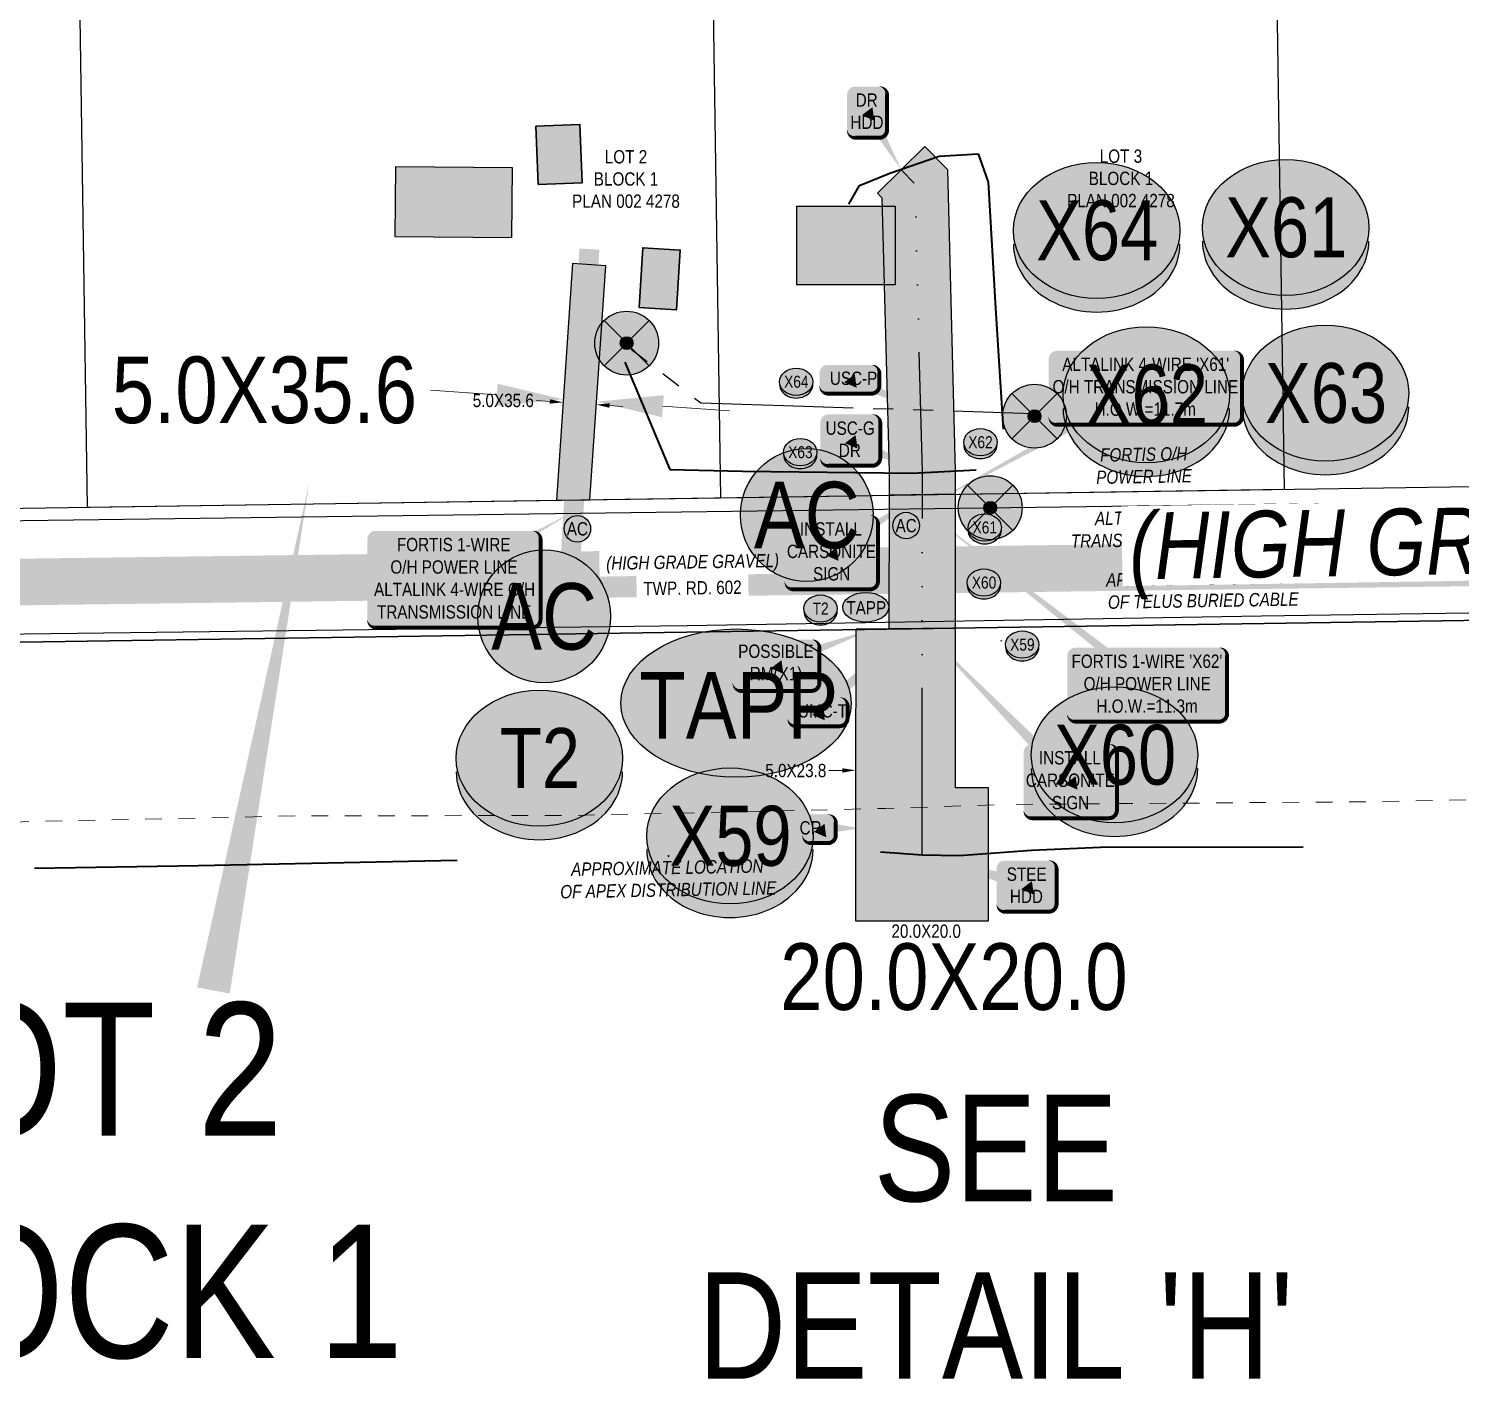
# Model space of a CAD drawing. Extents: x 72365 to 80261, y 6000112 to 6008999.
# Drawn here: x 77596.5 to 77811.6, y 6001819.6 to 6002022.7 of the extents above; entities that cross this region are included whole.
import ezdxf
from ezdxf.enums import TextEntityAlignment as Align

# ---------------------------------------------------------------- set-up
doc = ezdxf.new("R2010")
doc.units = 0
doc.header["$LTSCALE"] = 5
doc.header["$PDSIZE"] = 2.5
for name, pattern in [('COOP2', [10, 5, -1, 0, -1, 0, -1, 0, -1, 0, -1]), ('DASHDOT', [25.4, 12.7, -6.35, 0, -6.35]), ('foc-ABD', [1, 0.5, -0.5]), ('POWERLINE5', [7.8, 2.4, -0.6, 0.6, -0.6, 0.6, -0.6, 2.4])]:
    doc.linetypes.add(name, pattern=pattern)
doc.layers.get('Defpoints').update_dxf_attribs({"color": 9})
for name, color, linetype in [('AS-POWER', 104, 'foc-POWER'), ('AS-POWER-EXISTING', 72, 'POWERLINE5'), ('AS-POWER-EXISTING-PP', 72, 'Continuous'), ('AS-POWER-EXISTING-PP-1000', 72, 'Continuous'), ('AS-POWER-T-1000', 104, 'Continuous'), ('AS-RESIDENCE', 14, 'Continuous'), ('AS-ROADS', 254, 'Continuous'), ('AS-TELEPHONE', 224, 'foc-TEL'), ('AS-TELEPHONE-T-1000', 224, 'Continuous'), ('C-SYMBOL', 7, 'Continuous'), ('CG-NOTES', 7, 'Continuous'), ('CG-NOTES-1000', 7, 'Continuous'), ('DETAIL-T', 7, 'Continuous'), ('L-ROAD-T-1000', 7, 'Continuous'), ('L-SEC', 7, 'Continuous'), ('L-TITLEDB', 4, 'Continuous'), ('L-TITLEDB-T-1000', 4, 'Continuous'), ('P-APEX RECON PAY ITEMS-1000', 240, 'Continuous'), ('P-APEX RECON-10m BUFFER', 51, 'COOP2'), ('P-APEX RECON-URBAN', 30, 'COOP2'), ('P-APEX RECON-WORK AREA', 104, 'Continuous'), ('P-CROSSINGS', 250, 'Continuous'), ('P-CROSSINGS-1000', 250, 'Continuous')]:
    doc.layers.add(name, color=color, linetype=linetype)
for name, color, linetype, lineweight in [('AS-RECON EXISTING', 151, 'DASHDOT', 40), ('EXISTING PIPE ABD', 113, 'foc-ABD', 13), ('P-APEX RECON-TWS-T', 104, 'Continuous', 9), ('P-APEX RECON-TWS-T-1000', 104, 'Continuous', 9), ('T-TEXT', 48, 'Continuous', 18), ('T-TEXT-1000', 48, 'Continuous', 18)]:
    doc.layers.add(name, color=color, linetype=linetype, lineweight=lineweight)
for name, color, linetype, true_color in [('AS-RECON EXISTING-T-1000', 7, 'Continuous', 0x7abdff), ('AS-STRUCTURE-H', 7, 'Continuous', 0xa8a8a8), ('P-APEX RECON-TO BE DRILLED-H', 7, 'Continuous', 0xffafe1)]:
    doc.layers.add(name, color=color, linetype=linetype, true_color=true_color)
doc.layers.add('AS-STRUCTURE', color=7, linetype='Continuous', lineweight=30, true_color=0x595959)
doc.styles.add('1.8', font='ARIALN.TTF', dxfattribs={"height": 2})
doc.styles.add('100L', font='ARIALN.TTF', dxfattribs={"height": 2})
doc.styles.add('175L', font='ARIALN.TTF', dxfattribs={"height": 20})
doc.styles.add('80', font='ARIALN.TTF', dxfattribs={"height": 10})
doc.styles.add('80CG', font='ARIALN.TTF', dxfattribs={"height": 10})
doc.styles.add('80L', font='ARIALN.TTF', dxfattribs={"height": 10})
doc.styles.add('80LS', font='ARIALNI.TTF', dxfattribs={"height": 10})
doc.styles.add('Crossing', font='ARIALN.TTF', dxfattribs={"height": 10})
doc.styles.add('foc-LtypeFont', font='ARIALN.TTF', dxfattribs={"height": 7.35})
doc.linetypes.add('foc-POWER', pattern='A,6,-1,["P",foc-LtypeFont,S=0.2,R=0,X=-0.625,Y=-0.75],-1.24,4', length=12.24)
doc.linetypes.add('foc-TEL', pattern='A,2,-1,["T",foc-LtypeFont,S=0.2,R=0,X=-0.425,Y=-0.75],-1.24,8', length=12.24)
doc.dimstyles.new('Compass 1 000', dxfattribs={"dimtxt": 1.8, "dimasz": 2, "dimexe": 0.2, "dimexo": 0.0625, "dimgap": 0.5, "dimtad": 0, "dimtih": 1, "dimtoh": 1, "dimzin": 0, "dimdsep": 46, "dimtxsty": '1.8', "dimcen": 0.1, "dimse1": 1, "dimse2": 1, "dimclrd": 256, "dimclrt": 256, "dimaunit": 1, "dimadec": 4, "dimazin": 0, "dimtfac": 0.06, "dimtofl": 0, "dimtmove": 0, "dimatfit": 0, "dimfxl": 0.2, "dimtolj": 1, "dimtzin": 0, "dimlwd": -1, "dimarcsym": 0})
doc.dimstyles.new('Compass 5 000', dxfattribs={"dimscale": 5, "dimtxt": 9, "dimasz": 2, "dimexe": 0.2, "dimexo": 0.0625, "dimgap": 0.5, "dimtad": 0, "dimtih": 1, "dimtoh": 1, "dimzin": 0, "dimdsep": 46, "dimtxsty": '80CG', "dimcen": 0.1, "dimse1": 1, "dimse2": 1, "dimclrd": 256, "dimclrt": 256, "dimaunit": 1, "dimadec": 4, "dimazin": 0, "dimtfac": 0.06, "dimtofl": 0, "dimtmove": 0, "dimatfit": 1, "dimfxl": 0.2, "dimtolj": 1, "dimtzin": 0, "dimlwd": -1, "dimarcsym": 0})

# ---------------------------------------------------------------- blocks, each defined once
blk = doc.blocks.new('POWERPOLE')
h = blk.add_hatch(color=255)
edge = h.paths.add_edge_path()
edge.add_arc((0, 0), 0.96, 0, 360)
at = {"linetype": 'Continuous'}
for p, q in [((0.679, -0.679), (-0.679, 0.679)), ((-0.679, -0.679), (0.679, 0.679))]:
    blk.add_line(p, q, dxfattribs=at)
blk.add_circle((0, 0), 0.96, dxfattribs=at)
blk = doc.blocks.new('*U446')
h = blk.add_hatch(color=255)
edge = h.paths.add_edge_path()
edge.add_line((-54, -28.5), (54, -28.5))
edge.add_arc((54, -22.5), 6, 270, 360)
edge.add_line((60, -22.5), (60, 21))
edge.add_arc((54, 21), 6, 0, 90)
edge.add_line((54, 27), (-54, 27))
edge.add_arc((-54, 21), 6, 90, 180)
edge.add_line((-60, 21), (-60, -22.5))
edge.add_arc((-54, -22.5), 6, 180, 270)
at = {"color": 104, "flags": 128}
blk.add_lwpolyline([(-168.8, 131.4, 0, 7.5, 0), (0, 0, 0, 0, 0)], format="xyseb", dxfattribs=at)
blk.add_lwpolyline([(-54, -28.5, 3, 3, 0), (54, -28.5, 3, 3, 0.414214), (60, -22.5, 3, 3, 0), (60, 21, 3, 0, 0.414214), (54, 27, 0, 0, 0), (-54, 27, 0, 0, 0.414214), (-60, 21, 0, 0, 0), (-60, -22.5, 0, 3, 0.414214)], format="xyseb", close=True, dxfattribs=at)
at = {"color": 104, "style": '80'}
blk.add_attdef('ENTER_TEXT_001', (-26.8, -4.9), '', height=10, dxfattribs=at)
blk = doc.blocks.new('*U1018')
at = {"true_color": 0xffffa8}
h = blk.add_hatch(color=51, dxfattribs=at)
edge = h.paths.add_edge_path()
edge.add_line((-9, -20), (9, -20))
edge.add_arc((9, -14), 6, 270, 360)
edge.add_line((15, -14), (15, 12.5))
edge.add_arc((9, 12.5), 6, 0, 90)
edge.add_line((9, 18.5), (-9, 18.5))
edge.add_arc((-9, 12.5), 6, 90, 180)
edge.add_line((-15, 12.5), (-15, -14))
edge.add_arc((-9, -14), 6, 180, 270)
at = {"color": 240, "flags": 128}
blk.add_lwpolyline([(-9, -20, 3, 3, 0), (9, -20, 3, 3, 0.414214), (15, -14, 3, 3, 0), (15, 12.5, 3, 0, 0.414214), (9, 18.5, 0, 0, 0), (-9, 18.5, 0, 0, 0.414214), (-15, 12.5, 0, 0, 0), (-15, -14, 0, 3, 0.414214)], format="xyseb", close=True, dxfattribs=at)
for points in [[(25.6, -44, 0, 10, 0), (0, 0, 5, 5, 0)], [(5.4, -7.1, 0, 10, 0), (0, 0, 5, 5, 0)]]:
    blk.add_lwpolyline(points, format="xyseb", dxfattribs=at)
at = {"color": 4, "style": '80'}
blk.add_attdef('OTHER_001', (-14.7, -5), '', height=10, dxfattribs=at)
blk = doc.blocks.new('*D1017')
at = {"layer": 'Defpoints', "color": 0, "transparency": 16777216}
for p in [(77676.83, 6001967.01), (77676.86, 6001967.38), (77681.84, 6001967.04)]:
    blk.add_point(p, dxfattribs=at)
at = {"layer": 'P-APEX RECON-TWS-T', "transparency": 16777216}
for p, q in [((77666.85, 6001967.69), (77656.88, 6001968.37)), ((77691.79, 6001965.98), (77701.77, 6001965.3))]:
    blk.add_line(p, q, dxfattribs=at)
for points in [[(77666.97, 6001969.35), (77666.74, 6001966.03), (77676.83, 6001967.01)], [(77691.91, 6001967.64), (77691.68, 6001964.32), (77681.82, 6001966.66)]]:
    blk.add_solid(points, dxfattribs=at)
at = {"layer": 'P-APEX RECON-TWS-T', "transparency": 16777216, "insert": (77631.95, 6001968.37), "char_height": 10, "attachment_point": 5, "style": '80CG'}
blk.add_mtext('\\A1;5.0X35.6', dxfattribs=at)
blk = doc.blocks.new('*U1019')
at = {"true_color": 0xffffa8}
h = blk.add_hatch(color=51, dxfattribs=at)
edge = h.paths.add_edge_path()
edge.add_line((-16.5, -20), (16.5, -20))
edge.add_arc((16.5, -14), 6, 270, 360)
edge.add_line((22.5, -14), (22.5, 12.5))
edge.add_arc((16.5, 12.5), 6, 0, 90)
edge.add_line((16.5, 18.5), (-16.5, 18.5))
edge.add_arc((-16.5, 12.5), 6, 90, 180)
edge.add_line((-22.5, 12.5), (-22.5, -14))
edge.add_arc((-16.5, -14), 6, 180, 270)
at = {"color": 240, "flags": 128}
blk.add_lwpolyline([(-16.5, -20, 3, 3, 0), (16.5, -20, 3, 3, 0.414214), (22.5, -14, 3, 3, 0), (22.5, 12.5, 3, 0, 0.414214), (16.5, 18.5, 0, 0, 0), (-16.5, 18.5, 0, 0, 0.414214), (-22.5, 12.5, 0, 0, 0), (-22.5, -14, 0, 3, 0.414214)], format="xyseb", close=True, dxfattribs=at)
for points in [[(54.1, -25.1, 0, 10, 0), (0, 0, 5, 5, 0)], [(5.4, -7.1, 0, 10, 0), (0, 0, 5, 5, 0)]]:
    blk.add_lwpolyline(points, format="xyseb", dxfattribs=at)
at = {"color": 4, "style": '80'}
blk.add_attdef('OTHER_001', (-14.7, -5), '', height=10, dxfattribs=at)
blk = doc.blocks.new('*U1020')
at = {"true_color": 0xffffa8}
h = blk.add_hatch(color=51, dxfattribs=at)
edge = h.paths.add_edge_path()
edge.add_line((-16.5, -11.5), (16.5, -11.5))
edge.add_arc((16.5, -5.5), 6, 270, 360)
edge.add_line((22.5, -5.5), (22.5, 4))
edge.add_arc((16.5, 4), 6, 0, 90)
edge.add_line((16.5, 10), (-16.5, 10))
edge.add_arc((-16.5, 4), 6, 90, 180)
edge.add_line((-22.5, 4), (-22.5, -5.5))
edge.add_arc((-16.5, -5.5), 6, 180, 270)
at = {"color": 240, "flags": 128}
blk.add_lwpolyline([(-16.5, -11.5, 3, 3, 0), (16.5, -11.5, 3, 3, 0.414214), (22.5, -5.5, 3, 3, 0), (22.5, 4, 3, 0, 0.414214), (16.5, 10, 0, 0, 0), (-16.5, 10, 0, 0, 0.414214), (-22.5, 4, 0, 0, 0), (-22.5, -5.5, 0, 3, 0.414214)], format="xyseb", close=True, dxfattribs=at)
for points in [[(53.6, -24, 0, 10, 0), (0, 0, 5, 5, 0)], [(5.4, -7.1, 0, 10, 0), (0, 0, 5, 5, 0)]]:
    blk.add_lwpolyline(points, format="xyseb", dxfattribs=at)
at = {"color": 4, "style": '80'}
blk.add_attdef('OTHER_001', (-14.7, -5), '', height=10, dxfattribs=at)
blk = doc.blocks.new('*U1021')
at = {"true_color": 0xffffa8}
h = blk.add_hatch(color=51, dxfattribs=at)
edge = h.paths.add_edge_path()
edge.add_line((-29, -28.5), (29, -28.5))
edge.add_arc((29, -22.5), 6, 270, 360)
edge.add_line((35, -22.5), (35, 21))
edge.add_arc((29, 21), 6, 0, 90)
edge.add_line((29, 27), (-29, 27))
edge.add_arc((-29, 21), 6, 90, 180)
edge.add_line((-35, 21), (-35, -22.5))
edge.add_arc((-29, -22.5), 6, 180, 270)
at = {"color": 240, "flags": 128}
for points in [[(68.3, 42.5, 0, 10, 0), (0, 0, 5, 5, 0)], [(5.4, -7.1, 0, 10, 0), (0, 0, 5, 5, 0)]]:
    blk.add_lwpolyline(points, format="xyseb", dxfattribs=at)
blk.add_lwpolyline([(-29, -28.5, 3, 3, 0), (29, -28.5, 3, 3, 0.414214), (35, -22.5, 3, 3, 0), (35, 21, 3, 0, 0.414214), (29, 27, 0, 0, 0), (-29, 27, 0, 0, 0.414214), (-35, 21, 0, 0, 0), (-35, -22.5, 0, 3, 0.414214)], format="xyseb", close=True, dxfattribs=at)
at = {"color": 4, "style": '80'}
blk.add_attdef('OTHER_001', (-14.7, -5), '', height=10, dxfattribs=at)
blk = doc.blocks.new('Access_Point')
h = blk.add_hatch(color=255)
h.dxf.hatch_style = 1
edge = h.paths.add_edge_path()
edge.add_arc((0, 0), 9.99, 0, 360)
at = {"color": 170}
blk.add_circle((0, 0), 9.99, dxfattribs=at)
at = {"color": 170, "style": '175L'}
blk.add_text('AC', height=10, dxfattribs=at).set_placement((0, 0), align=Align.MIDDLE_CENTER)
blk = doc.blocks.new('*U1022')
at = {"true_color": 0xffffa8}
h = blk.add_hatch(color=51, dxfattribs=at)
edge = h.paths.add_edge_path()
edge.add_line((-26.5, -20), (26.5, -20))
edge.add_arc((26.5, -14), 6, 270, 360)
edge.add_line((32.5, -14), (32.5, 12.5))
edge.add_arc((26.5, 12.5), 6, 0, 90)
edge.add_line((26.5, 18.5), (-26.5, 18.5))
edge.add_arc((-26.5, 12.5), 6, 90, 180)
edge.add_line((-32.5, 12.5), (-32.5, -14))
edge.add_arc((-26.5, -14), 6, 180, 270)
at = {"color": 240, "flags": 128}
for points in [[(72.9, 26.5, 0, 10, 0), (0, 0, 5, 5, 0)], [(5.4, -7.1, 0, 10, 0), (0, 0, 5, 5, 0)]]:
    blk.add_lwpolyline(points, format="xyseb", dxfattribs=at)
blk.add_lwpolyline([(-26.5, -20, 3, 3, 0), (26.5, -20, 3, 3, 0.414214), (32.5, -14, 3, 3, 0), (32.5, 12.5, 3, 0, 0.414214), (26.5, 18.5, 0, 0, 0), (-26.5, 18.5, 0, 0, 0.414214), (-32.5, 12.5, 0, 0, 0), (-32.5, -14, 0, 3, 0.414214)], format="xyseb", close=True, dxfattribs=at)
at = {"color": 4, "style": '80'}
blk.add_attdef('OTHER_001', (-14.7, -5), '', height=10, dxfattribs=at)
blk = doc.blocks.new('*U1023')
at = {"true_color": 0xffffa8}
h = blk.add_hatch(color=51, dxfattribs=at)
edge = h.paths.add_edge_path()
edge.add_line((-6.5, -11.5), (6.5, -11.5))
edge.add_arc((6.5, -5.5), 6, 270, 360)
edge.add_line((12.5, -5.5), (12.5, 4))
edge.add_arc((6.5, 4), 6, 0, 90)
edge.add_line((6.5, 10), (-6.5, 10))
edge.add_arc((-6.5, 4), 6, 90, 180)
edge.add_line((-12.5, 4), (-12.5, -5.5))
edge.add_arc((-6.5, -5.5), 6, 180, 270)
at = {"color": 240, "flags": 128}
blk.add_lwpolyline([(-6.5, -11.5, 3, 3, 0), (6.5, -11.5, 3, 3, 0.414214), (12.5, -5.5, 3, 3, 0), (12.5, 4, 3, 0, 0.414214), (6.5, 10, 0, 0, 0), (-6.5, 10, 0, 0, 0.414214), (-12.5, 4, 0, 0, 0), (-12.5, -5.5, 0, 3, 0.414214)], format="xyseb", close=True, dxfattribs=at)
for points in [[(30.9, -0.4, 0, 10, 0), (0, 0, 5, 5, 0)], [(5.4, -7.1, 0, 10, 0), (0, 0, 5, 5, 0)]]:
    blk.add_lwpolyline(points, format="xyseb", dxfattribs=at)
at = {"color": 4, "style": '80'}
blk.add_attdef('OTHER_001', (-14.7, -5), '', height=10, dxfattribs=at)
blk = doc.blocks.new('*U1024')
at = {"true_color": 0xffffa8}
h = blk.add_hatch(color=51, dxfattribs=at)
edge = h.paths.add_edge_path()
edge.add_line((-16.5, -20), (16.5, -20))
edge.add_arc((16.5, -14), 6, 270, 360)
edge.add_line((22.5, -14), (22.5, 12.5))
edge.add_arc((16.5, 12.5), 6, 0, 90)
edge.add_line((16.5, 18.5), (-16.5, 18.5))
edge.add_arc((-16.5, 12.5), 6, 90, 180)
edge.add_line((-22.5, 12.5), (-22.5, -14))
edge.add_arc((-16.5, -14), 6, 180, 270)
at = {"color": 240, "flags": 128}
for points in [[(-78.5, 23.2, 0, 10, 0), (0, 0, 5, 5, 0)], [(5.4, -7.1, 0, 10, 0), (0, 0, 5, 5, 0)]]:
    blk.add_lwpolyline(points, format="xyseb", dxfattribs=at)
blk.add_lwpolyline([(-16.5, -20, 3, 3, 0), (16.5, -20, 3, 3, 0.414214), (22.5, -14, 3, 3, 0), (22.5, 12.5, 3, 0, 0.414214), (16.5, 18.5, 0, 0, 0), (-16.5, 18.5, 0, 0, 0.414214), (-22.5, 12.5, 0, 0, 0), (-22.5, -14, 0, 3, 0.414214)], format="xyseb", close=True, dxfattribs=at)
at = {"color": 4, "style": '80'}
blk.add_attdef('OTHER_001', (-14.7, -5), '', height=10, dxfattribs=at)
blk = doc.blocks.new('*U1025')
at = {"true_color": 0xffffa8}
h = blk.add_hatch(color=51, dxfattribs=at)
edge = h.paths.add_edge_path()
edge.add_line((-29, -28.5), (29, -28.5))
edge.add_arc((29, -22.5), 6, 270, 360)
edge.add_line((35, -22.5), (35, 21))
edge.add_arc((29, 21), 6, 0, 90)
edge.add_line((29, 27), (-29, 27))
edge.add_arc((-29, 21), 6, 90, 180)
edge.add_line((-35, 21), (-35, -22.5))
edge.add_arc((-29, -22.5), 6, 180, 270)
at = {"color": 240, "flags": 128}
for points in [[(-111.2, 113.9, 0, 10, 0), (0, 0, 5, 5, 0)], [(5.4, -7.1, 0, 10, 0), (0, 0, 5, 5, 0)]]:
    blk.add_lwpolyline(points, format="xyseb", dxfattribs=at)
blk.add_lwpolyline([(-29, -28.5, 3, 3, 0), (29, -28.5, 3, 3, 0.414214), (35, -22.5, 3, 3, 0), (35, 21, 3, 0, 0.414214), (29, 27, 0, 0, 0), (-29, 27, 0, 0, 0.414214), (-35, 21, 0, 0, 0), (-35, -22.5, 0, 3, 0.414214)], format="xyseb", close=True, dxfattribs=at)
at = {"color": 4, "style": '80'}
blk.add_attdef('OTHER_001', (-14.7, -5), '', height=10, dxfattribs=at)
blk = doc.blocks.new('*U1026')
at = {"true_color": 0xffffa8}
h = blk.add_hatch(color=51, dxfattribs=at)
edge = h.paths.add_edge_path()
edge.add_line((-16.5, -11.5), (16.5, -11.5))
edge.add_arc((16.5, -5.5), 6, 270, 360)
edge.add_line((22.5, -5.5), (22.5, 4))
edge.add_arc((16.5, 4), 6, 0, 90)
edge.add_line((16.5, 10), (-16.5, 10))
edge.add_arc((-16.5, 4), 6, 90, 180)
edge.add_line((-22.5, 4), (-22.5, -5.5))
edge.add_arc((-16.5, -5.5), 6, 180, 270)
at = {"color": 240, "flags": 128}
for points in [[(78.6, 67.1, 0, 10, 0), (0, 0, 5, 5, 0)], [(5.4, -7.1, 0, 10, 0), (0, 0, 5, 5, 0)]]:
    blk.add_lwpolyline(points, format="xyseb", dxfattribs=at)
blk.add_lwpolyline([(-16.5, -11.5, 3, 3, 0), (16.5, -11.5, 3, 3, 0.414214), (22.5, -5.5, 3, 3, 0), (22.5, 4, 3, 0, 0.414214), (16.5, 10, 0, 0, 0), (-16.5, 10, 0, 0, 0.414214), (-22.5, 4, 0, 0, 0), (-22.5, -5.5, 0, 3, 0.414214)], format="xyseb", close=True, dxfattribs=at)
at = {"color": 4, "style": '80'}
blk.add_attdef('OTHER_001', (-14.7, -5), '', height=10, dxfattribs=at)
blk = doc.blocks.new('xing2')
h = blk.add_hatch(color=50)
h.dxf.hatch_style = 1
edge = h.paths.add_edge_path()
edge.add_ellipse((0, 0), major_axis=(-12.5, 0), ratio=0.816297, start_angle=0, end_angle=360)
h = blk.add_hatch(color=250)
h.dxf.hatch_style = 1
edge = h.paths.add_edge_path()
edge.add_ellipse((0, -2.05), major_axis=(-12.5, 0), ratio=0.816297, start_angle=0, end_angle=180)
edge.add_line((12.5, -2.05), (12.5, 0))
edge.add_ellipse((0, 0), major_axis=(-12.5, 0), ratio=0.816297, start_angle=0, end_angle=180, ccw=False)
edge.add_line((-12.5, 0), (-12.5, -2.05))
at = {"color": 250}
blk.add_ellipse((0, 0), major_axis=(-12.5, 0), ratio=0.816297, dxfattribs=at)
blk.add_ellipse((0, -2.05), major_axis=(-12.5, 0), ratio=0.816297, start_param=0, end_param=3.141593, dxfattribs=at)
at = {"color": 250, "style": 'Crossing'}
blk.add_attdef('CROSSING', text='', height=9, dxfattribs=at).set_placement((0.09, 0.02), align=Align.MIDDLE_CENTER)
at = {"color": 250, "style": 'Crossing', "flags": 1}
for tag, p in [('OWNER', (0.09, -12.49)), ('DESCRIPTION', (0.09, -25.77)), ('LOCATION', (0.09, -39.3)), ('DWG_REF', (0.09, -52.84))]:
    blk.add_attdef(tag, text='', height=9, dxfattribs=at).set_placement(p, align=Align.MIDDLE_CENTER)
blk = doc.blocks.new('*D1287')
at = {"layer": 'Defpoints', "color": 0, "transparency": 16777216}
for p in [(77676.8, 6001966.56), (77676.84, 6001967.19), (77681.83, 6001966.85)]:
    blk.add_point(p, dxfattribs=at)
at = {"layer": 'P-APEX RECON-TWS-T-1000', "transparency": 16777216}
for p, q in [((77674.81, 6001966.7), (77672.81, 6001966.84)), ((77683.78, 6001966.09), (77685.78, 6001965.95))]:
    blk.add_line(p, q, dxfattribs=at)
for points in [[(77674.83, 6001967.03), (77674.78, 6001966.37), (77676.8, 6001966.56)], [(77683.8, 6001966.42), (77683.76, 6001965.75), (77681.79, 6001966.22)]]:
    blk.add_solid(points, dxfattribs=at)
at = {"layer": 'P-APEX RECON-TWS-T-1000', "transparency": 16777216, "insert": (77667.82, 6001966.84), "char_height": 2, "attachment_point": 5, "style": '1.8'}
blk.add_mtext('\\A1;5.0X35.6', dxfattribs=at)
blk = doc.blocks.new('*U1288')
h = blk.add_hatch(color=255)
edge = h.paths.add_edge_path()
edge.add_line((-59, -37), (59, -37))
edge.add_arc((59, -31), 6, 270, 360)
edge.add_line((65, -31), (65, 29.5))
edge.add_arc((59, 29.5), 6, 0, 90)
edge.add_line((59, 35.5), (-59, 35.5))
edge.add_arc((-59, 29.5), 6, 90, 180)
edge.add_line((-65, 29.5), (-65, -31))
edge.add_arc((-59, -31), 6, 180, 270)
at = {"color": 104, "flags": 128}
blk.add_lwpolyline([(88.6, 49.2, 0, 7.5, 0), (0, 0, 0, 0, 0)], format="xyseb", dxfattribs=at)
blk.add_lwpolyline([(-59, -37, 3, 3, 0), (59, -37, 3, 3, 0.414214), (65, -31, 3, 3, 0), (65, 29.5, 3, 0, 0.414214), (59, 35.5, 0, 0, 0), (-59, 35.5, 0, 0, 0.414214), (-65, 29.5, 0, 0, 0), (-65, -31, 0, 3, 0.414214)], format="xyseb", close=True, dxfattribs=at)
at = {"color": 104, "style": '80'}
blk.add_attdef('ENTER_TEXT_001', (-26.8, -4.9), '', height=10, dxfattribs=at)
blk = doc.blocks.new('TAPP_Access_Point')
h = blk.add_hatch(color=255)
h.dxf.hatch_style = 1
edge = h.paths.add_edge_path()
edge.add_ellipse((-0.4, 0.35), major_axis=(-17.31, 0), ratio=0.643219, start_angle=0, end_angle=360)
at = {"color": 170}
blk.add_ellipse((-0.4, 0.35), major_axis=(-17.31, 0), ratio=0.643219, dxfattribs=at)
at = {"color": 170, "style": '175L'}
blk.add_text('TAPP', height=10, dxfattribs=at).set_placement((0, 0), align=Align.MIDDLE_CENTER)
blk = doc.blocks.new('Well_proximity')
h = blk.add_hatch(color=191)
h.dxf.hatch_style = 1
edge = h.paths.add_edge_path()
edge.add_ellipse((0, 0), major_axis=(-12.5, 0), ratio=0.816297, start_angle=0, end_angle=360)
h = blk.add_hatch(color=250)
h.dxf.hatch_style = 1
edge = h.paths.add_edge_path()
edge.add_ellipse((0, -2.05), major_axis=(-12.5, 0), ratio=0.816297, start_angle=0, end_angle=180)
edge.add_line((12.5, -2.05), (12.5, 0))
edge.add_ellipse((0, 0), major_axis=(-12.5, 0), ratio=0.816297, start_angle=0, end_angle=180, ccw=False)
edge.add_line((-12.5, 0), (-12.5, -2.05))
at = {"color": 250}
blk.add_ellipse((0, 0), major_axis=(-12.5, 0), ratio=0.816297, dxfattribs=at)
blk.add_ellipse((0, -2.05), major_axis=(-12.5, 0), ratio=0.816297, start_param=0, end_param=3.141593, dxfattribs=at)
at = {"color": 250, "style": '80L'}
blk.add_attdef('CROSSING', text='', height=9, dxfattribs=at).set_placement((0.09, 0.02), align=Align.MIDDLE_CENTER)
blk = doc.blocks.new('*U1464')
h = blk.add_hatch(color=255)
edge = h.paths.add_edge_path()
edge.add_line((-66.5, -28.5), (66.5, -28.5))
edge.add_arc((66.5, -22.5), 6, 270, 360)
edge.add_line((72.5, -22.5), (72.5, 21))
edge.add_arc((66.5, 21), 6, 0, 90)
edge.add_line((66.5, 27), (-66.5, 27))
edge.add_arc((-66.5, 21), 6, 90, 180)
edge.add_line((-72.5, 21), (-72.5, -22.5))
edge.add_arc((-66.5, -22.5), 6, 180, 270)
at = {"color": 104, "flags": 128}
blk.add_lwpolyline([(-66.5, -28.5, 3, 3, 0), (66.5, -28.5, 3, 3, 0.414214), (72.5, -22.5, 3, 3, 0), (72.5, 21, 3, 0, 0.414214), (66.5, 27, 0, 0, 0), (-66.5, 27, 0, 0, 0.414214), (-72.5, 21, 0, 0, 0), (-72.5, -22.5, 0, 3, 0.414214)], format="xyseb", close=True, dxfattribs=at)
blk.add_lwpolyline([(-167.4, -91.5, 0, 7.5, 0), (0, 0, 0, 0, 0)], format="xyseb", dxfattribs=at)
at = {"color": 104, "style": '80'}
blk.add_attdef('ENTER_TEXT_001', (-26.8, -4.9), '', height=10, dxfattribs=at)

msp = doc.modelspace()

# ---------------------------------------------------------------- hatches: boundary and pattern name
at = {"layer": 'AS-STRUCTURE-H'}
h = msp.add_hatch(color=256, dxfattribs=at)
h.dxf.hatch_style = 1
h.paths.add_polyline_path([(77679.653, 6001999.527), (77673.062, 6001999.274), (77672.726, 6002008.011), (77679.317, 6002008.264)])
h = msp.add_hatch(color=256, dxfattribs=at)
h.dxf.hatch_style = 1
h.paths.add_polyline_path([(77651.606, 6002001.905), (77651.525, 6001991.454), (77669.126, 6001991.318), (77669.207, 6002001.77)])
h = msp.add_hatch(color=256, dxfattribs=at)
h.dxf.hatch_style = 1
h.paths.add_polyline_path([(77711.897, 6001996.009), (77726.656, 6001996.009), (77726.656, 6001984.209), (77711.897, 6001984.209)])
h = msp.add_hatch(color=256, dxfattribs=at)
h.dxf.hatch_style = 1
h.paths.add_polyline_path([(77688.209, 6001980.796), (77693.839, 6001980.451), (77694.389, 6001989.415), (77688.759, 6001989.761)])
at = {"layer": 'P-APEX RECON-10m BUFFER'}
h = msp.add_hatch(color=256, dxfattribs=at)
h.dxf.hatch_style = 1
h.paths.add_polyline_path([(77680.808, 6001951.944), (77683.212, 6001987.06), (77678.227, 6001987.402), (77675.795, 6001951.869)])
h = msp.add_hatch(color=256, dxfattribs=at)
h.dxf.hatch_style = 1
h.paths.add_polyline_path([(77720.746, 6001932.518), (77720.726, 6001908.713), (77720.708, 6001888.729), (77740.692, 6001888.712), (77740.709, 6001908.695), (77735.713, 6001908.7), (77735.734, 6001932.664)])
at = {"layer": 'P-APEX RECON-TO BE DRILLED-H'}
h = msp.add_hatch(color=256, dxfattribs=at)
h.dxf.hatch_style = 1
h.paths.add_polyline_path([(77735.751, 6001952.766), (77735.754, 6001956.26), (77734.576, 6002001.452), (77731.146, 6002004.959), (77724.002, 6001997.974), (77724.69, 6001997.27), (77725.763, 6001956.134), (77725.76, 6001952.616)])
h = msp.add_hatch(color=256, dxfattribs=at)
h.dxf.hatch_style = 1
h.paths.add_polyline_path([(77735.734, 6001932.664), (77735.751, 6001952.766), (77725.76, 6001952.616), (77725.742, 6001932.514)])
h = msp.add_hatch(color=256, dxfattribs=at)
h.dxf.hatch_style = 1
h.paths.add_polyline_path([(77730.709, 6001898.712), (77735.705, 6001898.708), (77735.734, 6001932.664), (77725.742, 6001932.514), (77725.713, 6001898.717)])

# ---------------------------------------------------------------- linework, layer by layer
at = {"layer": 'AS-POWER', "flags": 128}
msp.add_lwpolyline([(73353.11, 6002005.063), (73365.997, 6002002.758), (73369.655, 6002002.658), (73369.642, 6002006.265), (73369.603, 6002021.003), (73429.254, 6002021.789), (73428.052, 6001957.015), (73429.341, 6001896.254), (73440.745, 6001881.311), (73470.999, 6001881.617), (73529.407, 6001881.619), (73544.331, 6001881.981), (73713.827, 6001883.778), (73900.593, 6001887.884), (74077.963, 6001890.823), (74258.684, 6001893.815), (74437.273, 6001896.774), (74621.957, 6001899.832), (74805.118, 6001902.864), (74997.262, 6001904.201), (75094.691, 6001907.228), (75157.325, 6001907.098), (76730.579, 6001937.765), (76896.029, 6001939.893), (77572.642, 6001948.512), (78361.451, 6001958.931)], dxfattribs=at)
at = {"layer": 'AS-POWER-EXISTING', "flags": 128}
msp.add_lwpolyline([(77747.371, 6001964.84), (77697.463, 6001966.443), (77685.937, 6001975.329)], dxfattribs=at)
at = {"layer": 'AS-RECON EXISTING', "flags": 128}
for points in [[(77719.701, 6001996.302), (77721.318, 6001999.092), (77725.86, 6002000.983), (77733.276, 6002003.521), (77739.155, 6002003.864), (77740.628, 6001999.622), (77741.724, 6001980.693), (77742.473, 6001968.863), (77743.348, 6001956.341), (77743.192, 6001945.58), (77742.353, 6001924.532), (77742.365, 6001910.906), (77740.007, 6001899.274)], [(77686.067, 6001972.594), (77692.824, 6001956.458), (77703.732, 6001956.216), (77729.242, 6001955.942), (77740.81, 6001956.553)], [(76861.768, 6001733.765), (76881.741, 6001734.101), (76891.844, 6001734.079), (76947.696, 6001734.384), (77010.793, 6001734.724), (77121.722, 6001735.405), (77210.12, 6001735.851), (77302.203, 6001736.064), (77382.808, 6001736.191), (77393.301, 6001736.278), (77409.894, 6001736.415), (77416.428, 6001736.829), (77417.563, 6001736.941), (77418.676, 6001737.193), (77419.749, 6001737.58), (77420.765, 6001738.098), (77421.71, 6001738.737), (77422.569, 6001739.489), (77423.327, 6001740.341), (77424.749, 6001744.615), (77424.995, 6001753.811), (77423.901, 6001832.456), (77423.356, 6001887.432), (77422.892, 6001889.703), (77422.945, 6001890.506), (77423.129, 6001891.288), (77423.441, 6001892.03), (77423.871, 6001892.709), (77424.407, 6001893.308), (77425.035, 6001893.81), (77425.738, 6001894.201), (77426.495, 6001894.471), (77427.287, 6001894.611), (77428.091, 6001894.619), (77428.885, 6001894.493), (77458.82, 6001895.049), (77473.812, 6001894.969), (77543.642, 6001895.709), (77621.999, 6001897.058), (77723.717, 6001899.129), (77730.739, 6001898.617), (77736.296, 6001898.538), (77747.163, 6001899.342), (77757.53, 6001899.768), (77757.53, 6001899.768), (77843.12, 6001899.951), (77922.007, 6001901.104), (78001.686, 6001902.551), (78086.053, 6001903.56), (78091.603, 6001903.701), (78091.787, 6001896.868), (78093.094, 6001827.647), (78093.174, 6001818.766), (78100.767, 6001821.046), (78125.46, 6001827.372), (78150.645, 6001836.283), (78164.265, 6001843.425), (78186.919, 6001858.923), (78194.3, 6001864.361)]]:
    msp.add_lwpolyline(points, dxfattribs=at)
at = {"layer": 'AS-RESIDENCE'}
for points in [[(77651.606, 6002001.905), (77651.525, 6001991.454), (77669.126, 6001991.318), (77669.207, 6002001.77)], [(77711.897, 6001996.009), (77726.656, 6001996.009), (77726.656, 6001984.209), (77711.897, 6001984.209)]]:
    msp.add_lwpolyline(points, close=True, dxfattribs=at)
at = {"layer": 'AS-ROADS', "flags": 128}
for points, const_width in [([(77677.94, 6001943.292), (77680.751, 6001989.561)], 2.998), ([(78361.593, 6001949.679), (77440.507, 6001937.551), (76616.357, 6001927.393), (75726.399, 6001909.333), (74682.957, 6001890.643), (73345.368, 6001870.983), (72430.766, 6001854.565)], 7)]:
    msp.add_lwpolyline(points, dxfattribs=dict(at, const_width=const_width))
at = {"layer": 'AS-STRUCTURE'}
for points in [[(77679.653, 6001999.527), (77673.062, 6001999.274), (77672.726, 6002008.011), (77679.317, 6002008.264)], [(77688.209, 6001980.796), (77693.839, 6001980.451), (77694.389, 6001989.415), (77688.759, 6001989.761)]]:
    msp.add_lwpolyline(points, close=True, dxfattribs=at)
at = {"layer": 'AS-TELEPHONE', "flags": 128}
msp.add_lwpolyline([(73336.098, 6001861.043), (74904.552, 6001886.328), (74936.126, 6001887.221), (75117.625, 6001891.831), (75159.772, 6001892.833), (76761.381, 6001921.193), (76833.762, 6001922.311), (77695.436, 6001933.062), (77781.664, 6001934.523), (78361.7, 6001942.692)], dxfattribs=at)
at = {"layer": 'EXISTING PIPE ABD', "flags": 128}
for points in [[(78206.803, 6001917.761), (78196.24, 6001918.205), (78195.61, 6001918.102), (78189.873, 6001917.165), (78159.512, 6001912.206), (78139.813, 6001911.771), (78124.428, 6001911.7), (78061.485, 6001910.662), (78028.739, 6001910.307), (78006.744, 6001910.069), (77944.717, 6001908.921), (77896.802, 6001909.044), (77853.249, 6001907.669), (77798.242, 6001906.61), (77742.999, 6001906.194)], [(76899.318, 6001742.262), (76901.504, 6001742.252), (76949.989, 6001742.277), (76963.794, 6001742.494), (77015.233, 6001743.311), (77067.446, 6001743.58), (77110.739, 6001744.299), (77239.513, 6001743.714), (77289.225, 6001743.239), (77310.165, 6001742.9), (77347.795, 6001742.172), (77389.295, 6001741.353), (77415.246, 6001739.796), (77420.057, 6001740.115), (77423.38, 6001741.041), (77426.717, 6001742.523), (77428.96, 6001744.167), (77432.158, 6001765.369), (77430.646, 6001795.182), (77427.995, 6001851.694), (77426.554, 6001876.702), (77427.258, 6001891.37), (77427.903, 6001894.02), (77430.643, 6001898.029), (77433.517, 6001899.509), (77454.085, 6001899.862), (77485.966, 6001899.96), (77542.895, 6001897.993), (77595.554, 6001903.606), (77637.018, 6001904.481), (77678.207, 6001904.541), (77714.065, 6001905.35), (77725.269, 6001905.603), (77742.999, 6001906.194)]]:
    msp.add_lwpolyline(points, dxfattribs=at)
at = {"layer": 'L-SEC', "flags": 128}
msp.add_lwpolyline([(77434.882, 6001948.267), (78238.82, 6001960.288)], dxfattribs=at)
msp.add_lwpolyline([(78238.925, 6001940.211), (77435.227, 6001928.156)], close=True, dxfattribs=at)
at = {"layer": 'L-TITLEDB', "flags": 128}
msp.add_lwpolyline([(77698.366, 6002089.244), (77603.277, 6002087.816), (77605.333, 6001950.815), (77700.422, 6001952.237)], dxfattribs=at)
msp.add_lwpolyline([(77783.087, 6002090.517), (77698.366, 6002089.244), (77700.422, 6001952.237), (77785.144, 6001953.504)], close=True, dxfattribs=at)
at = {"layer": 'P-APEX RECON-TWS-T-1000'}
msp.add_line((77718.73, 6001911.302), (77716.732, 6001911.277), dxfattribs=at)
msp.add_solid([(77718.726, 6001911.636), (77718.734, 6001910.969), (77720.728, 6001911.328)], dxfattribs=at)
at = {"layer": 'P-APEX RECON-URBAN', "flags": 128}
msp.add_lwpolyline([(77730.709, 6001898.712), (77730.759, 6001956.197), (77729.633, 6001999.361), (77727.574, 6002001.466)], dxfattribs=at)
at = {"layer": 'P-APEX RECON-WORK AREA', "flags": 128}
for points in [[(77735.751, 6001952.766), (77735.754, 6001956.26), (77734.576, 6002001.452), (77731.146, 6002004.959), (77724.002, 6001997.974), (77724.69, 6001997.27), (77725.763, 6001956.134), (77725.76, 6001952.616)], [(77680.808, 6001951.944), (77683.212, 6001987.06), (77678.227, 6001987.402), (77675.795, 6001951.869)], [(77735.734, 6001932.664), (77735.751, 6001952.766), (77725.76, 6001952.616), (77725.742, 6001932.514)]]:
    msp.add_lwpolyline(points, close=True, dxfattribs=at)
at = {"layer": 'P-APEX RECON-WORK AREA'}
msp.add_lwpolyline([(77720.746, 6001932.518), (77720.726, 6001908.713), (77720.708, 6001888.729), (77740.692, 6001888.712), (77740.709, 6001908.695), (77735.713, 6001908.7), (77735.734, 6001932.664)], close=True, dxfattribs=at)

# ---------------------------------------------------------------- block references
at = {"layer": 'AS-POWER-EXISTING-PP'}
for p, xscale, yscale, zscale in [((77686.344, 6001975.452), 4.995841144999963, 4.995841144999963, 4.995841144999963), ((77747.601, 6001964.485, 642.496), 4.995841144999963, 4.995841144999963, 4.995841144999963), ((77740.942, 6001950.735), 4.99999999999995, 4.99999999999995, 4.99999999999995)]:
    msp.add_blockref('POWERPOLE', p, dxfattribs=dict(at, xscale=xscale, yscale=yscale, zscale=zscale))
at = {"layer": 'AS-POWER-EXISTING-PP-1000', "xscale": 0.999168229, "yscale": 0.999168229, "zscale": 0.999168229}
for p in [(77686.344, 6001975.452), (77747.601, 6001964.485), (77740.942, 6001950.735)]:
    msp.add_blockref('POWERPOLE', p, dxfattribs=at)
at = {"layer": 'AS-POWER-T-1000'}
ref = msp.add_blockref('*U1464', (77764.242, 6001968.895), dxfattribs=dict(at, xscale=0.1999999999999992, yscale=0.1999999999999992, zscale=0.1999999999999992))
ref.add_attrib('ENTER_TEXT_001', "ALTALINK 4-WIRE 'X61'", (77751.764, 6001971.276), dxfattribs={"layer": '0', "color": 104, "height": 2, "style": '80'})
ref.add_attrib('ENTER_TEXT_002', 'O/H TRANSMISSION LINE', (77750.306, 6001967.908), dxfattribs={"layer": '0', "color": 104, "height": 2, "style": '80'})
ref.add_attrib('ENTER_TEXT_003', 'H.O.W.=11.7m', (77756.619, 6001964.539), dxfattribs={"layer": '0', "color": 104, "height": 2, "style": '80'})
ref = msp.add_blockref('*U1288', (77660.407, 6001940.161), dxfattribs=dict(at, xscale=0.1999999999999992, yscale=0.1999999999999992, zscale=0.1999999999999992))
ref.add_attrib('ENTER_TEXT_001', 'FORTIS 1-WIRE', (77651.844, 6001944.213), dxfattribs={"layer": '0', "color": 104, "height": 2, "style": '80'})
ref.add_attrib('ENTER_TEXT_002', 'O/H POWER LINE', (77650.863, 6001940.845), dxfattribs={"layer": '0', "color": 104, "height": 2, "style": '80'})
ref.add_attrib('ENTER_TEXT_003', 'ALTALINK 4-WIRE O/H', (77648.408, 6001937.476), dxfattribs={"layer": '0', "color": 104, "height": 2, "style": '80'})
ref.add_attrib('ENTER_TEXT_004', 'TRANSMISSION LINE', (77648.856, 6001934.107), dxfattribs={"layer": '0', "color": 104, "height": 2, "style": '80'})
ref = msp.add_blockref('*U446', (77764.518, 6001924.33), dxfattribs=dict(at, xscale=0.1999999999999992, yscale=0.1999999999999992, zscale=0.1999999999999992))
ref.add_attrib('ENTER_TEXT_001', "FORTIS 1-WIRE 'X62'", (77753.155, 6001926.698), dxfattribs={"layer": '0', "color": 104, "height": 2, "style": '80'})
ref.add_attrib('ENTER_TEXT_002', 'O/H POWER LINE', (77754.974, 6001923.329), dxfattribs={"layer": '0', "color": 104, "height": 2, "style": '80'})
ref.add_attrib('ENTER_TEXT_003', 'H.O.W.=11.3m', (77756.895, 6001919.96), dxfattribs={"layer": '0', "color": 104, "height": 2, "style": '80'})
at = {"layer": 'CG-NOTES', "xscale": 0.999168229, "yscale": 0.999168229, "zscale": 0.999168229}
msp.add_blockref('TAPP_Access_Point', (77703.178, 6001921.063), dxfattribs=at)
at = {"layer": 'CG-NOTES-1000'}
for name, p, xscale, yscale, zscale in [('Access_Point', (77678.942, 6001947.577), 0.1998336457999991, 0.1998336457999991, 0.1998336457999991), ('Access_Point', (77728.319, 6001948.057), 0.1998336457999991, 0.1998336457999991, 0.1998336457999991), ('TAPP_Access_Point', (77722.328, 6001935.724), 0.1998336457999995, 0.1998336457999995, 0.1998336457999995)]:
    msp.add_blockref(name, p, dxfattribs=dict(at, xscale=xscale, yscale=yscale, zscale=zscale))
at = {"layer": 'P-APEX RECON PAY ITEMS-1000'}
ref = msp.add_blockref('*U1018', (77722.461, 6002010.272), dxfattribs=dict(at, xscale=0.1999999999999992, yscale=0.1999999999999992, zscale=0.1999999999999992))
ref.add_attrib('OTHER_001', 'DR', (77720.738, 6002010.939), dxfattribs={"layer": '0', "color": 4, "height": 2, "style": '80'})
ref.add_attrib('OTHER_002', 'HDD', (77719.956, 6002007.605), dxfattribs={"layer": '0', "color": 4, "height": 2, "style": '80'})
at = {"layer": 'P-APEX RECON PAY ITEMS-1000', "xscale": 0.1999999999999992, "yscale": 0.1999999999999992, "zscale": 0.1999999999999992}
for name, p, values in [('*U1020', (77719.807, 6001970.173), {'OTHER_001': 'USC-P'}), ('*U1026', (77715.019, 6001920.246), {'OTHER_001': 'UMC-T'}), ('*U1023', (77715.255, 6001902.69), {'OTHER_001': 'CR'})]:
    msp.add_blockref(name, p, dxfattribs=at).add_auto_attribs(values)
at = {"layer": 'P-APEX RECON PAY ITEMS-1000'}
ref = msp.add_blockref('*U1019', (77719.933, 6001961.039), dxfattribs=dict(at, xscale=0.1999999999999992, yscale=0.1999999999999992, zscale=0.1999999999999992))
ref.add_attrib('OTHER_001', 'USC-G', (77716.224, 6001961.688), dxfattribs={"layer": '0', "color": 4, "height": 2, "style": '80'})
ref.add_attrib('OTHER_002', 'DR', (77718.209, 6001958.355), dxfattribs={"layer": '0', "color": 4, "height": 2, "style": '80'})
ref = msp.add_blockref('*U1022', (77708.794, 6001927.242), dxfattribs=dict(at, xscale=0.1999999999999992, yscale=0.1999999999999992, zscale=0.1999999999999992))
ref.add_attrib('OTHER_001', 'POSSIBLE', (77703.1, 6001928.202), dxfattribs={"layer": '0', "color": 4, "height": 2, "style": '80'})
ref.add_attrib('OTHER_002', 'RM(X1)', (77704.831, 6001924.835), dxfattribs={"layer": '0', "color": 4, "height": 2, "style": '80'})
ref = msp.add_blockref('*U1025', (77752.972, 6001909.838), dxfattribs=dict(at, xscale=0.1999999999999992, yscale=0.1999999999999992, zscale=0.1999999999999992))
ref.add_attrib('OTHER_001', 'INSTALL', (77748.259, 6001912.206), dxfattribs={"layer": '0', "color": 4, "height": 2, "style": '80'})
ref.add_attrib('OTHER_002', 'CARSONITE', (77746.297, 6001908.837), dxfattribs={"layer": '0', "color": 4, "height": 2, "style": '80'})
ref.add_attrib('OTHER_003', 'SIGN', (77750.215, 6001905.468), dxfattribs={"layer": '0', "color": 4, "height": 2, "style": '80'})
ref = msp.add_blockref('*U1024', (77746.408, 6001894.08), dxfattribs=dict(at, xscale=0.1999999999999992, yscale=0.1999999999999992, zscale=0.1999999999999992))
ref.add_attrib('OTHER_001', 'STEE', (77743.426, 6001894.729), dxfattribs={"layer": '0', "color": 4, "height": 2, "style": '80'})
ref.add_attrib('OTHER_002', 'HDD', (77743.902, 6001891.395), dxfattribs={"layer": '0', "color": 4, "height": 2, "style": '80'})
at = {"layer": 'P-CROSSINGS'}
for p, values in [((77785.314, 6001992.815), {'CROSSING': 'X61'}), ((77764.389, 6001967.702), {'CROSSING': 'X62'}), ((77791.292, 6001967.946), {'CROSSING': 'X63'}), ((77759.612, 6001913.647), {'CROSSING': 'X60'}), ((77701.856, 6001901.472), {'CROSSING': 'X59'})]:
    msp.add_blockref('xing2', p, dxfattribs=at).add_auto_attribs(values)
at = {"layer": 'P-CROSSINGS', "xscale": 0.999168229, "yscale": 0.999168229, "zscale": 0.999168229}
msp.add_blockref('Well_proximity', (77673.236, 6001913.144), dxfattribs=at).add_auto_attribs({'CROSSING': 'T2'})
at = {"layer": 'P-CROSSINGS-1000'}
for name, p, xscale, yscale, zscale, values in [('xing2', (77711.811, 6001969.655), 0.1999999999999995, 0.1999999999999995, 0.1999999999999995, {'CROSSING': 'X64'}), ('xing2', (77739.465, 6001960.575), 0.1999999999999995, 0.1999999999999995, 0.1999999999999995, {'CROSSING': 'X62'}), ('xing2', (77712.421, 6001959.079), 0.1999999999999995, 0.1999999999999995, 0.1999999999999995, {'CROSSING': 'X63'}), ('xing2', (77740.114, 6001947.775), 0.1999999999999995, 0.1999999999999995, 0.1999999999999995, {'CROSSING': 'X61'}), ('xing2', (77740.004, 6001939.505), 0.1999999999999995, 0.1999999999999995, 0.1999999999999995, {'CROSSING': 'X60'}), ('Well_proximity', (77715.46, 6001935.604), 0.1998336457999996, 0.1998336457999996, 0.1998336457999996, {'CROSSING': 'T2'}), ('xing2', (77745.755, 6001930.199), 0.1999999999999995, 0.1999999999999995, 0.1999999999999995, {'CROSSING': 'X59'})]:
    msp.add_blockref(name, p, dxfattribs=dict(at, xscale=xscale, yscale=yscale, zscale=zscale)).add_auto_attribs(values)

# ---------------------------------------------------------------- texts
at = {"layer": 'AS-POWER-T-1000', "char_height": 1.99834, "attachment_point": 1, "rotation": 1.04154, "style": '175L'}
for s, width, insert in [('\\pi0.72144;{\\fArial Narrow|b0|i1|c0|p34;FORTIS O/H\\P\\pi0.071231;POWER LINE}', 14.50704, (77756.71, 6001959.626)), ('\\pi3.848;{\\fArial Narrow|b0|i1|c0|p34;ALTALINK O/H\\P\\pi0.16212;TRANSMISSION LINE}', 23.29012, (77752.809, 6001950.043))]:
    msp.add_mtext_dynamic_manual_height_columns(s, width=width, gutter_width=100, heights=[0], dxfattribs=dict(at, insert=insert))
at = {"layer": 'AS-RECON EXISTING-T-1000', "insert": (77676.162, 6001897.42), "char_height": 2, "attachment_point": 1, "rotation": 1.03999, "style": '100L'}
msp.add_mtext_dynamic_manual_height_columns('\\pi1.8203;{\\fArial Narrow|b0|i1|c0|p34;APPROXIMATE LOCATION\\P\\pi0.12861;OF APEX DISTRIBUTION LINE}', width=32.61193, gutter_width=50, heights=[0], dxfattribs=at)
at = {"layer": 'AS-TELEPHONE-T-1000', "insert": (77758.308, 6001940.892), "char_height": 2, "attachment_point": 1, "rotation": 0.97083, "style": '100L'}
msp.add_mtext_dynamic_manual_height_columns('\\pi0.022067;{\\fArial Narrow|b0|i1|c0|p34;APPROXIMATE LOCATION\\P\\pi0.24035;OF TELUS BURIED CABLE}', width=29.01548, gutter_width=50, heights=[0], dxfattribs=at)
at = {"layer": 'L-TITLEDB-T-1000', "insert": (77686.248, 6002000.082), "char_height": 2, "attachment_point": 5, "style": '80CG'}
msp.add_mtext('\\A1;LOT 2\\PBLOCK 1\\PPLAN 002 4278', dxfattribs=at)
at = {"layer": 'P-APEX RECON-TWS-T', "insert": (77709.4, 6001885.343), "char_height": 9.9917, "attachment_point": 1, "style": '80L'}
msp.add_mtext_dynamic_manual_height_columns('20.0X20.0', width=10.35424, gutter_width=50, heights=[0], dxfattribs=at)
at = {"layer": 'P-APEX RECON-TWS-T-1000', "insert": (77711.747, 6001911.277), "char_height": 1.99834, "attachment_point": 5, "style": '1.8'}
msp.add_mtext('\\A1;5.0X23.8', dxfattribs=at)
at = {"layer": 'P-APEX RECON-TWS-T-1000', "insert": (77726.111, 6001888.174), "char_height": 1.9983, "attachment_point": 1, "style": '80L'}
msp.add_mtext_dynamic_manual_height_columns('20.0X20.0', width=10.35424, gutter_width=50, heights=[0], dxfattribs=at)

# ---------------------------------------------------------------- dimensions: what is measured, and where the dimension line sits
at = {"layer": 'P-APEX RECON-TWS-T'}
dim = msp.add_aligned_dim(p1=(77681.841, 6001967.04), p2=(77676.857, 6001967.381), distance=0.376, text='5.0X35.6', dimstyle='Compass 5 000', dxfattribs=at)
dim.commit()
dim.dimension.update_dxf_attribs({"geometry": '*D1017', "text_midpoint": (77631.946, 6001968.371)})
at = {"layer": 'P-APEX RECON-TWS-T-1000'}
dim = msp.add_aligned_dim(p1=(77681.828, 6001966.847), p2=(77676.844, 6001967.188), distance=0.626, text='5.0X35.6', dimstyle='Compass 1 000', dxfattribs=at)
dim.commit()
dim.dimension.update_dxf_attribs({"geometry": '*D1287', "text_midpoint": (77667.824, 6001966.836)})

# ---------------------------------------------------------------- next in the draw order: texts
at = {"layer": 'C-SYMBOL', "color": 3, "insert": (77510.334, 6001876.457), "char_height": 20, "attachment_point": 1, "style": '175L', "bg_fill": 2}
msp.add_mtext_dynamic_manual_height_columns('\\pi60.679;LOT 2\\P\\pi45.672;BLOCK 1\\P\\pi11.607;PLAN 002 4278', width=182.19019, gutter_width=55, heights=[0], dxfattribs=at)
at = {"layer": 'L-ROAD-T-1000', "insert": (77696.217, 6001939.705), "char_height": 2, "width": 14.79835, "attachment_point": 2, "rotation": 0.9005, "style": '80L', "bg_fill": 2}
msp.add_mtext('TWP. RD. 602', dxfattribs=at)
at = {"layer": 'L-TITLEDB-T-1000', "insert": (77760.577, 6002000.171), "char_height": 2, "attachment_point": 5, "style": '80CG', "bg_fill": 2}
msp.add_mtext_dynamic_manual_height_columns('LOT 3\\PBLOCK 1^JPLAN 002 4278', width=16.10707, gutter_width=55, heights=[0], dxfattribs=at)
at = {"layer": 'T-TEXT', "insert": (77826.653, 6001950.998), "char_height": 10, "width": 130.0263, "attachment_point": 2, "rotation": 0.9005, "style": '80LS', "bg_fill": 3, "box_fill_scale": 1.1, "bg_fill_color": 256, "bg_fill_transparency": 0}
msp.add_mtext('(HIGH GRADE GRAVEL)', dxfattribs=at)

# ---------------------------------------------------------------- next in the draw order: linework, layer by layer
at = {"layer": 'C-SYMBOL', "color": 3, "flags": 128}
msp.add_lwpolyline([(77638.706, 6001954.656, 0, 4.996, 0), (77624.289, 6001878.273, 0, 0, 0)], format="xyseb", dxfattribs=at)

# ---------------------------------------------------------------- next in the draw order: block references
at = {"layer": 'P-CROSSINGS'}
msp.add_blockref('xing2', (77756.928, 6001992.368), dxfattribs=at).add_auto_attribs({'CROSSING': 'X64'})

# ---------------------------------------------------------------- next in the draw order: texts
at = {"layer": 'DETAIL-T', "color": 3, "insert": (77741.791, 6001841.291), "char_height": 15.9867, "width": 93.40027, "attachment_point": 5, "style": '80CG'}
msp.add_mtext("SEE\\PDETAIL 'H'", dxfattribs=at)
at = {"layer": 'T-TEXT-1000', "insert": (77696.24, 6001943.62), "char_height": 2, "width": 26.00526, "attachment_point": 2, "rotation": 0.9005, "style": '80LS', "bg_fill": 2}
msp.add_mtext('(HIGH GRADE GRAVEL)', dxfattribs=at)

# ---------------------------------------------------------------- next in the draw order: block references
at = {"layer": 'CG-NOTES', "xscale": 0.9983371498429935, "yscale": 0.9983371498429935, "zscale": 0.9983371498429935}
for p in [(77713.398, 6001949.648), (77673.952, 6001934.431)]:
    msp.add_blockref('Access_Point', p, dxfattribs=at)
at = {"layer": 'P-APEX RECON PAY ITEMS-1000'}
ref = msp.add_blockref('*U1021', (77717.089, 6001944.189), dxfattribs=dict(at, xscale=0.1999999999999992, yscale=0.1999999999999992, zscale=0.1999999999999992))
ref.add_attrib('OTHER_001', 'INSTALL', (77712.375, 6001946.557), dxfattribs={"layer": '0', "color": 4, "height": 2, "style": '80'})
ref.add_attrib('OTHER_002', 'CARSONITE', (77710.413, 6001943.188), dxfattribs={"layer": '0', "color": 4, "height": 2, "style": '80'})
ref.add_attrib('OTHER_003', 'SIGN', (77714.332, 6001939.819), dxfattribs={"layer": '0', "color": 4, "height": 2, "style": '80'})

doc.saveas('drawing.dxf')
